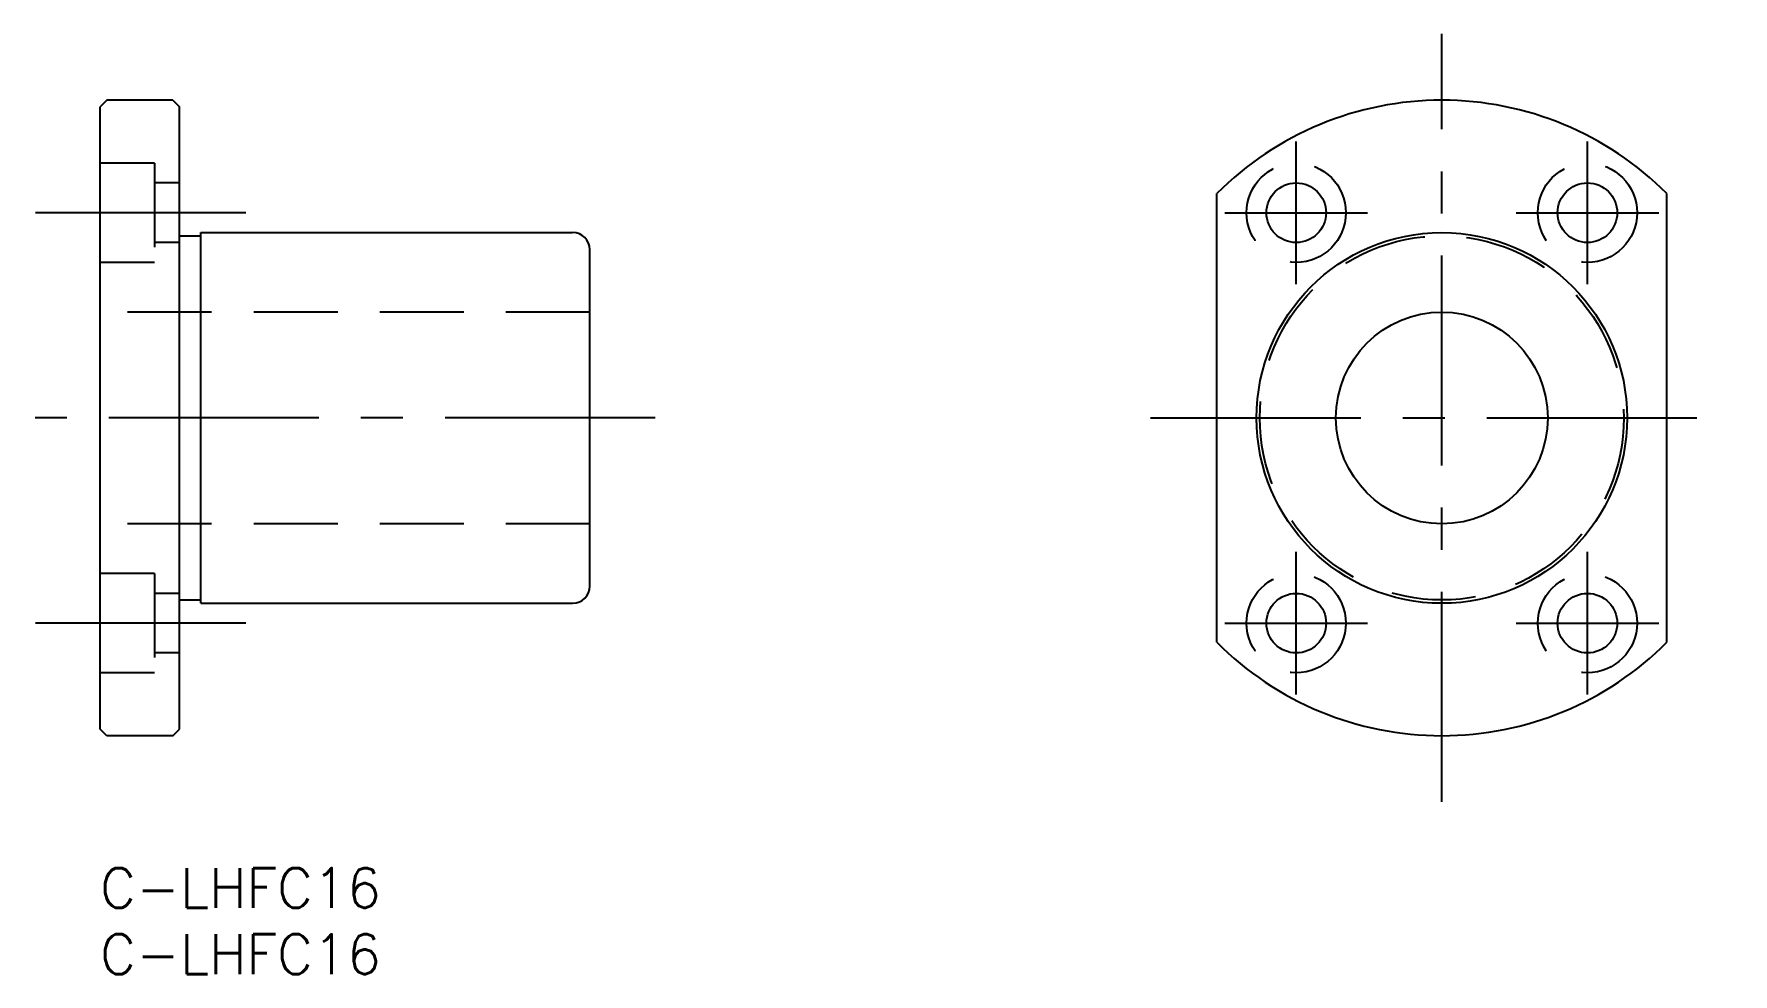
# Model space of a CAD drawing. Extents: x -5 to 123, y -8 to 63.
import ezdxf

# ---------------------------------------------------------------- set-up
doc = ezdxf.new("R2010")
doc.units = 0
doc.header["$LTSCALE"] = 0.5
doc.linetypes.add('CENTER', pattern=[50.8, 31.75, -6.35, 6.35, -6.35])
doc.linetypes.add('DASHED', pattern=[19.05, 12.7, -6.35])
for name, color, linetype in [('MSM_CENTER', 1, 'CENTER'), ('MSM_CONTINUOUS', 7, 'CONTINUOUS'), ('MSM_DASHED', 4, 'DASHED'), ('MSM_PART_NUMBER', 7, 'CONTINUOUS')]:
    doc.layers.add(name, color=color, linetype=linetype)
doc.styles.get("Standard").update_dxf_attribs({"font": 'txt.shx', "height": 3, "bigfont": 'bigfont.shx'})

# ---------------------------------------------------------------- blocks, each defined once
blk = doc.blocks.new('*U26')
at = {"layer": 'MSM_PART_NUMBER'}
blk.add_text('C-LHFC16', height=3, dxfattribs=at).set_placement((0, -3))
blk = doc.blocks.new('*U27')
at = {"layer": 'MSM_PART_NUMBER'}
blk.add_text('C-LHFC16', height=3, dxfattribs=at).set_placement((0, -8))

msp = doc.modelspace()

# ---------------------------------------------------------------- linework, layer by layer
at = {"layer": 'MSM_CENTER'}
for p, q in [((101.37, 5), (101.37, 63)), ((90.37, 44.11), (90.37, 54.89)), ((112.37, 44.11), (112.37, 54.89)), ((11, 49.5), (-5, 49.5)), ((84.98, 49.5), (95.76, 49.5)), ((106.98, 49.5), (117.76, 49.5)), ((41.93, 34), (-4.9, 34)), ((79.37, 34), (123.37, 34)), ((90.37, 13.11), (90.37, 23.89)), ((112.37, 13.11), (112.37, 23.89)), ((11, 18.5), (-5, 18.5)), ((84.98, 18.5), (95.76, 18.5)), ((106.98, 18.5), (117.76, 18.5))]:
    msp.add_line(p, q, dxfattribs=at)
at = {"layer": 'MSM_CONTINUOUS'}
for p, q in [((0.5, 58), (0, 57.5)), ((5.5, 58), (0.5, 58)), ((5.5, 58), (6, 57.5)), ((0, 10.5), (0, 57.5)), ((6, 10.5), (6, 57.5)), ((84.37, 17.06), (84.37, 50.94)), ((118.37, 17.06), (118.37, 50.94)), ((6, 47.75), (7.6, 47.75)), ((7.6, 48), (35.7, 48)), ((7.6, 20), (7.6, 48)), ((37, 21.3), (37, 46.7)), ((6, 20.25), (7.6, 20.25)), ((7.6, 20), (35.7, 20)), ((13.37, 20), (13.37, 20)), ((20.75, 20), (20.75, 20)), ((0.5, 10), (0, 10.5)), ((5.5, 10), (6, 10.5)), ((5.5, 10), (0.5, 10))]:
    msp.add_line(p, q, dxfattribs=at)
for centre, radius in [((90.37, 49.5), 2.25), ((112.37, 49.5), 2.25), ((101.37, 34), 14), ((101.37, 34), 8), ((90.37, 18.5), 2.25), ((112.37, 18.5), 2.25)]:
    msp.add_circle(centre, radius, dxfattribs=at)
for centre, radius, start, end in [((101.37, 34), 24, 44.9005, 135.0995), ((35.7, 46.7), 1.3, 0, 90), ((35.7, 21.3), 1.3, 270, 0), ((101.37, 34), 24, 224.9005, 315.0995)]:
    msp.add_arc(centre, radius, start, end, dxfattribs=at)
at = {"layer": 'MSM_DASHED'}
for p, q in [((4.1, 53.25), (0, 53.25)), ((4.1, 53.25), (4.1, 45.75)), ((6, 51.75), (4.1, 51.75)), ((6, 47.25), (4.1, 47.25)), ((4.1, 45.75), (0, 45.75)), ((37, 42), (0, 42)), ((37, 26), (0, 26)), ((4.1, 22.25), (0, 22.25)), ((4.1, 22.25), (4.1, 14.75)), ((6, 20.75), (4.1, 20.75)), ((6, 16.25), (4.1, 16.25)), ((4.1, 14.75), (0, 14.75))]:
    msp.add_line(p, q, dxfattribs=at)
for centre, radius in [((90.37, 49.5), 3.75), ((112.37, 49.5), 3.75), ((101.37, 34), 13.75), ((90.37, 18.5), 3.75), ((112.37, 18.5), 3.75)]:
    msp.add_circle(centre, radius, dxfattribs=at)

# ---------------------------------------------------------------- block references
at = {"layer": 'MSM_CONTINUOUS'}
for name in ['*U26', '*U27']:
    msp.add_blockref(name, (0, 0), dxfattribs=at)

doc.saveas('drawing.dxf')
